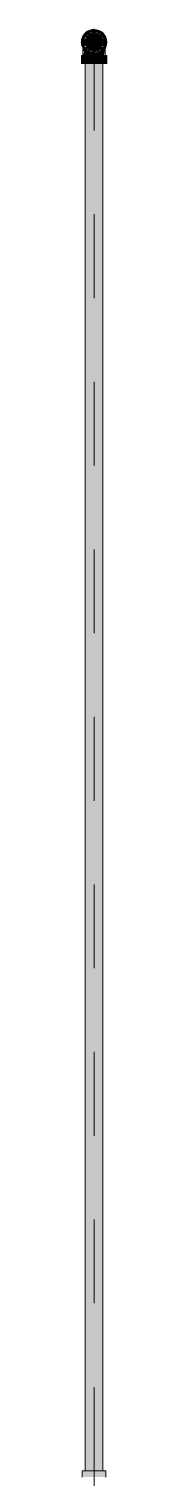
# Model space of a CAD drawing. Header units: millimetres. Extents: x -4000 to 187956, y -58990 to 162485.
# Drawn here: x 74224 to 74275, y 136731 to 139475 of the extents above; entities that cross this region are included whole.
import ezdxf

# ---------------------------------------------------------------- set-up
doc = ezdxf.new("R2010")
doc.units = ezdxf.units.MM
doc.linetypes.add('Dash 1_16_', pattern=[317.5, 158.75, -158.75])
for name, color, linetype, lineweight in [('F-SPRN', 3, 'Continuous', 9), ('P-PIPE', 3, 'Continuous', 9), ('P-PIPE-CNTR', 3, 'Continuous', 9)]:
    doc.layers.add(name, color=color, linetype=linetype, lineweight=lineweight)

# ---------------------------------------------------------------- blocks, each defined once
blk = doc.blocks.new('Sprinkler_Up - DN20-V113-FFS - TANG 1')
at = {"layer": 'F-SPRN', "transparency": 33554534}
for points in [[(22.2, 0), (18, 13.1), (6.9, 21.2), (-6.9, 21.2), (-18, 13.1), (-22.2, 0), (-3.9, 0.7), (-1.7, 2.9), (-1.2, 3.5), (-0.6, 4), (0.6, 4), (1.2, 3.5), (1.7, 2.9), (4.6, 0), (13.5, 0)], [(-6.9, -21.2), (6.9, -21.2), (18, -13.1), (22.2, 0), (3.9, -0.7), (1.7, -2.9), (1.2, -3.5), (0.6, -4), (-0.6, -4), (-1.2, -3.5), (-1.7, -2.9), (-4.6, 0), (-22.2, 0), (-18, -13.1), (-12.4, -17.1)], [(0, -16.7), (4.3, -16.1), (11.8, -11.8), (16.1, -4.3), (16.1, 4.3), (11.8, 11.8), (8.3, 14.4), (-0.2, 16.6), (-4.3, 16.1), (-11.8, 11.8), (-16.1, 4.3), (-16.1, -4.3), (-11.8, -11.8), (-8.3, -14.4), (-0.2, -16.6)], [(0, -15.6), (7.8, -13.5), (13.5, -7.8), (15.1, -4), (15.1, 4), (13.5, 7.8), (7.8, 13.5), (-0.2, 15.5), (-7.8, 13.5), (-11, 11), (-15.1, 4), (-15.1, -4), (-11, -11), (-7.8, -13.5), (-0.2, -15.5)], [(-10.9, -5.5), (-10.9, 5.4), (-14.5, 5.4), (-14.5, -5.5)], [(-7.7, -5.5), (-7.7, 5.4), (-10.9, 5.4), (-10.9, -5.5)], [(-7.7, -5.5), (0, -5.5), (-0.2, 5.4), (-7.7, 5.4)], [(0, 0), (5.7, 0), (2.9, 4.9), (-2.9, 4.9), (-5.7, 0), (-0.2, 0)], [(-2.9, -4.9), (2.9, -4.9), (5.7, 0), (-5.7, 0)], [(-4.6, 0), (4.6, 0), (-0.2, 4.4)], [(0, -4.6), (4.6, 0), (-4.6, 0), (-0.2, -4.4)], [(0, -2.6), (1.3, 0), (-1.8, 0), (-0.2, -2.2)], [(1.8, 0), (-0.2, 2.1), (-0.2, 0)], [(7.7, -5.5), (7.7, 5.4), (0, 5.4), (0, -5.5)], [(10.9, -5.5), (10.9, 5.4), (7.7, 5.4), (7.7, -5.5)], [(14.5, -5.5), (14.5, 5.4), (10.9, 5.4), (10.9, -5.5)]]:
    blk.add_hatch(color=1, dxfattribs=at).paths.add_polyline_path(points)
at = {"layer": 'F-SPRN', "color": 1}
for p, q in [((-11.5, 5.4), (-14.5, 5.4)), ((-14.5, 5.4), (-11.3, 5.4)), ((-14.5, 5.4), (-14.5, 3.7)), ((-14.5, 3.3), (-14.5, 0)), ((-11.5, 5.4), (-11.5, 4)), ((-10.9, 1.9), (-10.9, 3.6)), ((-10.8, 5.4), (-8, 5.4)), ((-8.1, 5.4), (-10.8, 5.4)), ((-8.1, 5.4), (-8.1, 2.8)), ((-8.1, 2.5), (-8.1, 0.7)), ((-7.7, 4.8), (-7.7, 2.7)), ((-7.7, 4.8), (-7.7, 2.7)), ((-7.7, 2.1), (-7.7, 0.5)), ((-7.7, 2.1), (-7.7, 0.5)), ((-6.7, 5.4), (-4.7, 5.4)), ((-5.8, 3.8), (-5.8, 2.2)), ((-2.1, 0), (-2.1, 0)), ((-2.1, 0), (-2.1, -0.1)), ((-0.2, 5.4), (0, 5.4)), ((0, 5.4), (-0.2, 5.4)), ((0, 2.1), (-0.1, 2.1)), ((2.1, 0), (2.1, 0.1)), ((2.1, 0), (2.1, 0)), ((4.7, 5.4), (6.5, 5.4)), ((7.7, 5.4), (10.8, 5.4)), ((7.7, 5.2), (7.7, 2.7)), ((7.7, 5.2), (7.7, 2.7)), ((7.7, 2.3), (7.7, 0.5)), ((7.7, 2.3), (7.7, 0.5)), ((10.8, 5.4), (8.1, 5.4)), ((8.1, 5.4), (8.1, 2.8)), ((8.1, 2.5), (8.1, 0.4)), ((10.9, 5.4), (14.5, 5.4)), ((10.9, 3.6), (10.9, 0.2)), ((14.5, 5.4), (11.5, 5.4)), ((11.5, 5.4), (11.5, 4)), ((11.5, 3), (11.5, 0.2)), ((14.5, 5.4), (14.5, -5.5)), ((-14.5, -1.3), (-14.5, -3.7)), ((-11.1, -5.5), (-14.5, -5.5)), ((-14.5, -5.5), (-11.5, -5.5)), ((-10.9, -2.6), (-10.9, -1.3)), ((-10.8, -5.5), (-8.1, -5.5)), ((-7.8, -5.5), (-10.8, -5.5)), ((-8.1, -4.2), (-8.1, -5.5)), ((-7.7, -2.7), (-7.7, -4)), ((-7.7, -2.7), (-7.7, -4)), ((-7, -5.5), (-5.8, -5.5)), ((-4.8, -5.5), (-7, -5.5)), ((-5.8, -2.3), (-5.8, -3.8)), ((-0.2, -5.5), (0, -5.5)), ((0, -5.5), (-0.2, -5.5)), ((0, -2.1), (0.1, -2.1)), ((7, -5.5), (4.8, -5.5)), ((5.8, -2.2), (5.8, -3.8)), ((5.8, -5.5), (7, -5.5)), ((7.7, -0.5), (7.7, -2.3)), ((7.7, -0.5), (7.7, -2.3)), ((7.7, -2.7), (7.7, -5.4)), ((7.7, -2.7), (7.7, -5.4)), ((10.8, -5.5), (7.7, -5.5)), ((8.1, -0.4), (8.1, -2.5)), ((8.1, -2.8), (8.1, -5.5)), ((8.1, -5.5), (10.8, -5.5)), ((10.9, -0.2), (10.9, -3.6)), ((14.5, -5.5), (10.9, -5.5)), ((11.5, -0.2), (11.5, -3)), ((11.5, -4), (11.5, -5.5)), ((11.5, -5.5), (14.5, -5.5))]:
    blk.add_line(p, q, dxfattribs=at)
at = {"layer": 'F-SPRN', "color": 1, "flags": 128}
for points in [[(-0.6, 2), (-0.7, 2), (-0.8, 1.9), (-0.9, 1.9), (-0.9, 1.9), (-1, 1.8), (-1.1, 1.8), (-1.2, 1.7), (-1.2, 1.7), (-1.3, 1.6), (-1.4, 1.6), (-1.4, 1.5), (-1.5, 1.5), (-1.5, 1.4), (-1.6, 1.3), (-1.6, 1.3), (-1.7, 1.2), (-1.7, 1.1), (-1.8, 1.1), (-1.8, 1), (-1.9, 0.9), (-1.9, 0.8), (-1.9, 0.8), (-2, 0.7), (-2, 0.6), (-2, 0.5), (-2, 0.5), (-2, 0.4), (-2.1, 0.3), (-2.1, 0.2), (-2.1, 0.1), (-2.1, 0)], [(-0.5, 2), (-0.6, 2), (-0.6, 2)], [(-0.1, 2.1), (-0.1, 2.1), (-0.2, 2.1), (-0.3, 2.1), (-0.4, 2), (-0.5, 2)], [(2.1, 0.1), (2.1, 0.2), (2.1, 0.2), (2.1, 0.3), (2, 0.4), (2, 0.5), (2, 0.6), (2, 0.7), (1.9, 0.7), (1.9, 0.8), (1.9, 0.9), (1.8, 1), (1.8, 1), (1.8, 1.1), (1.7, 1.2), (1.7, 1.2), (1.6, 1.3), (1.6, 1.4), (1.5, 1.4), (1.4, 1.5), (1.4, 1.5), (1.3, 1.6), (1.3, 1.7), (1.2, 1.7), (1.1, 1.7), (1.1, 1.8), (1, 1.8), (0.9, 1.9), (0.8, 1.9), (0.8, 1.9), (0.7, 2), (0.6, 2), (0.5, 2), (0.4, 2), (0.4, 2), (0.3, 2.1), (0.2, 2.1), (0.1, 2.1), (0, 2.1)], [(-2.1, -0.1), (-2.1, -0.2), (-2.1, -0.2), (-2.1, -0.3)], [(-2.1, -0.3), (-2, -0.4), (-2, -0.5), (-2, -0.6), (-2, -0.7), (-1.9, -0.7), (-1.9, -0.8), (-1.9, -0.9), (-1.8, -1), (-1.8, -1), (-1.8, -1.1), (-1.7, -1.2), (-1.7, -1.2), (-1.6, -1.3), (-1.6, -1.4), (-1.5, -1.4), (-1.4, -1.5), (-1.4, -1.5), (-1.3, -1.6), (-1.3, -1.7), (-1.2, -1.7), (-1.1, -1.7), (-1.1, -1.8), (-1, -1.8), (-0.9, -1.9), (-0.8, -1.9), (-0.8, -1.9), (-0.7, -2), (-0.6, -2), (-0.5, -2), (-0.4, -2), (-0.4, -2), (-0.3, -2.1), (-0.2, -2.1), (-0.1, -2.1), (0, -2.1)], [(0.1, -2.1), (0.1, -2.1), (0.2, -2.1), (0.3, -2.1), (0.4, -2), (0.5, -2), (0.6, -2), (0.6, -2), (0.7, -2), (0.8, -1.9), (0.9, -1.9), (0.9, -1.9), (1, -1.8), (1.1, -1.8), (1.2, -1.7), (1.2, -1.7), (1.3, -1.6), (1.4, -1.6), (1.4, -1.5), (1.5, -1.5), (1.5, -1.4), (1.6, -1.3), (1.6, -1.3), (1.7, -1.2), (1.7, -1.1), (1.8, -1.1), (1.8, -1), (1.9, -0.9), (1.9, -0.8), (1.9, -0.8), (2, -0.7), (2, -0.6), (2, -0.5), (2, -0.5), (2, -0.4), (2.1, -0.3), (2.1, -0.2), (2.1, -0.1), (2.1, 0)]]:
    blk.add_lwpolyline(points, dxfattribs=at)
at = {"layer": 'F-SPRN', "color": 1}
for radius, start, end in [(22.2, 360, 180), (21.9, 165.6773, 179.2615), (21.9, 144.7698, 164.8151), (21.9, 126.6942, 143.2701), (16.7, 167.6802, 180), (16.7, 167.6802, 180), (16.7, 155.3879, 164.9693), (16.7, 155.3879, 164.9693), (15.6, 166.4265, 180), (15.6, 166.4265, 180), (15.6, 150.9409, 165), (15.6, 159.6139, 165), (16.7, 136.7213, 149.931), (16.7, 136.7213, 149.931), (15.6, 150.9409, 156.3845), (15.6, 138.4214, 150), (15.6, 138.4214, 150), (21.9, 108.2621, 125.7507), (16.7, 121.4181, 130.5751), (16.7, 121.4181, 130.5751), (15.6, 120.5262, 133.2078), (15.6, 120.5262, 133.2078), (16.7, 106.5995, 120), (16.7, 106.5995, 120), (15.6, 114.4363, 119.9813), (15.6, 114.4363, 119.9813), (21.9, 99.348, 107.901), (4.63, 155.7832, 180), (4.63, 155.7832, 180), (16.7, 96.4143, 105), (16.7, 96.4143, 105), (4.63, 109.0192, 138.2703), (4.63, 109.0192, 138.2703), (21.9, 90.5852, 98.8503), (15.6, 95.5762, 100.6843), (15.6, 95.5762, 100.6843), (2.56, 109.0192, 168.8278), (2.56, 109.0192, 168.8278), (2.04, 109.0192, 180), (4.63, 17.9592, 94.2812), (4.63, 17.9592, 94.2812), (3.81, 57.0577, 95.1978), (2.56, 14.5599, 97.742), (2.56, 90, 97.742), (2.04, 10.4703, 99.6912), (16.7, 90, 90.7651), (16.7, 90, 90.7651), (15.6, 90, 90.8173), (15.6, 90, 90.8173), (16.7, 83.0684, 90), (16.7, 83.0684, 90), (2.56, 14.5599, 90), (21.9, 72.5583, 89.4624), (15.6, 75.573, 80.5892), (15.6, 75.573, 80.5892), (3.81, 16.1605, 43.8358), (15.6, 67.5614, 74.5481), (15.6, 67.5614, 74.5481), (16.7, 60, 75), (16.7, 60, 75), (15.6, 60.0187, 65.5637), (15.6, 60.0187, 65.5637), (21.9, 54.2493, 71.7379), (15.6, 46.7922, 60), (15.6, 46.7922, 60), (16.7, 49.4249, 58.5819), (16.7, 49.4249, 58.5819), (15.6, 30, 41.5786), (15.6, 30, 41.5786), (16.7, 30, 43.2787), (16.7, 30, 43.2787), (21.9, 36.7299, 53.3058), (15.6, 23.6155, 29.5646), (15.6, 15, 29.5646), (15.6, 15, 20.3861), (16.7, 15, 24.6121), (16.7, 15, 24.6121), (15.6, 360, 13.6618), (15.6, 0, 13.6618), (16.7, 360, 12.3198), (16.7, 0, 12.3198), (21.9, 15.1849, 35.2302), (21.9, 0.7385, 14.3227), (22.2, 180, 360), (21.9, 180.7385, 194.3227), (21.9, 195.1849, 215.2302), (21.9, 216.7299, 233.3058), (16.7, 180, 192.3198), (16.7, 180, 192.3198), (16.7, 195.0307, 204.6121), (16.7, 195.0307, 204.6121), (15.6, 181.9082, 193.6618), (15.6, 181.9082, 193.6618), (15.6, 197.3339, 209.5646), (15.6, 197.3339, 209.5646), (16.7, 210.069, 223.2787), (16.7, 210.069, 223.2787), (15.6, 212.5472, 221.5786), (15.6, 212.5472, 221.5786), (21.9, 234.2493, 251.7379), (16.7, 229.4249, 238.5819), (16.7, 229.4249, 238.5819), (15.6, 233.795, 240), (15.6, 233.795, 240), (16.7, 240, 255), (16.7, 240, 255), (15.6, 240.0187, 254.5481), (15.6, 240.0187, 254.5481), (21.9, 252.5583, 269.4148), (4.63, 197.9592, 0), (4.63, 197.9592, 360), (15.6, 255, 267.64), (15.6, 255, 267.64), (3.81, 196.1605, 360), (2.56, 191.1677, 0), (2.56, 191.1677, 262.258), (2.04, 190.4703, 0), (16.7, 263.0684, 270), (16.7, 263.0684, 269.2349), (2.56, 262.258, 270), (15.6, 269.1827, 270), (15.6, 269.1827, 270), (16.7, 269.2349, 270), (2.56, 270, 360), (21.9, 270.145, 278.8503), (15.6, 275.5762, 280.6843), (15.6, 275.5762, 280.6843), (16.7, 276.4143, 285), (16.7, 276.4143, 285), (21.9, 279.348, 287.901), (16.7, 286.5995, 300), (16.7, 286.5995, 300), (15.6, 294.4363, 299.9813), (15.6, 294.4363, 299.9813), (21.9, 288.2621, 305.7507), (15.6, 300, 313.2078), (15.6, 300, 313.2078), (16.7, 301.4181, 310.5751), (16.7, 301.4181, 310.5751), (15.6, 318.4214, 330), (15.6, 318.4214, 330), (16.7, 316.7213, 330), (16.7, 316.7213, 330), (21.9, 306.6942, 323.2701), (15.6, 330.4354, 345), (15.6, 330.4354, 336.3845), (15.6, 339.6139, 345), (15.6, 346.3382, 360), (15.6, 346.3382, 360), (16.7, 335.3879, 345), (16.7, 335.3879, 345), (16.7, 347.6802, 360), (16.7, 347.6802, 360), (21.9, 324.7698, 344.8151), (21.9, 345.6773, 359.2615)]:
    blk.add_arc((0, 0), radius, start, end, dxfattribs=at)
blk = doc.blocks.new('Steel_Elbow_Threaded_HoaPhat - Standard-V114-FFS - TANG 1')
at = {"layer": 'P-PIPE', "lineweight": 13, "transparency": 33554534}
for points in [[(74250, 139426), (74256.2, 139426.8), (74262.1, 139429.2), (74267.1, 139433), (74270.9, 139438), (74273.3, 139443.8), (74274.1, 139450.1), (74273.3, 139456.3), (74270.9, 139462.1), (74267.1, 139467.1), (74262.1, 139471), (74256.2, 139473.4), (74249.8, 139474.2), (74243.8, 139473.4), (74237.9, 139471), (74233, 139467.1), (74229.1, 139462.1), (74226.7, 139456.3), (74225.9, 139450.1), (74226.7, 139443.8), (74229.1, 139438), (74233, 139433), (74237.9, 139429.2), (74243.8, 139426.8), (74249.8, 139426)], [(74229.1, 139409.5), (74250, 139409.5), (74249.8, 139424.7), (74225.9, 139424.7), (74226.7, 139409.5)], [(74274.1, 139409.5), (74273.3, 139424.7), (74250, 139424.7), (74250, 139409.5), (74273.3, 139409.5)]]:
    blk.add_hatch(color=1, dxfattribs=at).paths.add_polyline_path(points)
h = blk.add_hatch(color=1, dxfattribs=at)
h.paths.add_polyline_path([(74233.1, 139434.9), (74230.5, 139439.5), (74231.4, 139435.6)])
h.paths.add_polyline_path([(74239.6, 139424.7), (74250, 139424.7), (74249.8, 139429), (74242.8, 139430.2), (74244.1, 139428.3), (74236.6, 139433), (74232.6, 139437.1), (74233.8, 139431.9), (74231.4, 139435.6), (74229.1, 139441.6), (74229.4, 139433), (74230.5, 139433.3), (74230.6, 139429.2), (74229.3, 139428.9), (74230.4, 139424.7), (74236.4, 139424.7)])
h = blk.add_hatch(color=1, dxfattribs=at)
h.paths.add_polyline_path([(74257.2, 139430.2), (74259.7, 139430.2), (74255.9, 139428.3)])
h.paths.add_polyline_path([(74268.3, 139424.7), (74269.7, 139428.5), (74269.9, 139435.9), (74270.2, 139440), (74268.8, 139439.5), (74262.8, 139432.6), (74257.2, 139430.2), (74250, 139428.9), (74250, 139424.7), (74266, 139424.7)])
h.paths.add_polyline_path([(74265.7, 139433.4), (74266.1, 139435.6), (74268.2, 139436.4)])
at = {"layer": 'P-PIPE', "color": 20, "lineweight": 13}
for p, q in [((74234.7, 139464.7), (74235.3, 139465.3)), ((74236.5, 139466.4), (74237.2, 139466.9)), ((74237.2, 139466.9), (74237.9, 139467.4)), ((74239.3, 139468.3), (74240, 139468.7)), ((74241.6, 139469.5), (74242.3, 139469.8)), ((74242.3, 139469.8), (74243.1, 139470.1)), ((74249.8, 139471.2), (74250, 139471.2)), ((74252.5, 139471.1), (74253.4, 139471)), ((74261.2, 139468), (74261.9, 139467.5)), ((74264.6, 139465.4), (74265.2, 139464.8)), ((74228.9, 139450.1), (74228.9, 139450.1)), ((74228.9, 139442.9), (74228.9, 139443.6)), ((74228.9, 139442.2), (74228.9, 139442.9)), ((74228.9, 139439), (74228.9, 139439.8)), ((74228.9, 139438.2), (74228.9, 139439)), ((74229, 139452.6), (74229.1, 139453.5)), ((74229.5, 139455.1), (74229.7, 139455.9)), ((74233, 139462.7), (74233.6, 139463.4)), ((74266.3, 139463.6), (74266.8, 139462.9)), ((74266.8, 139462.9), (74267.3, 139462.2)), ((74267.3, 139462.2), (74267.8, 139461.5)), ((74267.8, 139461.5), (74268.2, 139460.8)), ((74268.2, 139460.8), (74268.7, 139460.1)), ((74268.7, 139460.1), (74269, 139459.3)), ((74269, 139459.3), (74269.4, 139458.5)), ((74270.3, 139456.2), (74270.5, 139455.3)), ((74270.8, 139453.7), (74271, 139452.8)), ((74271.1, 139451.2), (74271.2, 139450.3)), ((74271.2, 139450.3), (74271.2, 139450.1)), ((74271.2, 139450.1), (74271.2, 139450.1)), ((74271.2, 139445.1), (74271.2, 139444.4)), ((74271.2, 139444.4), (74271.2, 139443.8)), ((74271.2, 139443.8), (74271.2, 139443.1)), ((74271.2, 139439.2), (74271.2, 139438.4)), ((74225.9, 139424.7), (74225.9, 139409.5)), ((74230.3, 139424.7), (74225.9, 139424.7)), ((74250, 139424.7), (74225.9, 139424.7)), ((74228.9, 139424.7), (74242.8, 139424.7)), ((74230.1, 139424.7), (74231.7, 139424.7)), ((74233, 139424.7), (74230.3, 139424.7)), ((74231.7, 139424.7), (74232.8, 139424.7)), ((74233.8, 139424.7), (74236.4, 139424.7)), ((74242.7, 139424.7), (74234, 139424.7)), ((74236.4, 139424.7), (74242.8, 139424.7)), ((74243.7, 139424.7), (74249.8, 139424.7)), ((74243.7, 139424.7), (74250, 139424.7)), ((74249.8, 139424.7), (74243.8, 139424.7)), ((74250, 139424.7), (74249.8, 139424.7)), ((74249.8, 139424.7), (74250, 139424.7)), ((74256.2, 139424.7), (74250, 139424.7)), ((74274.1, 139424.7), (74250, 139424.7)), ((74250, 139424.7), (74256.3, 139424.7)), ((74250, 139424.7), (74256.3, 139424.7)), ((74257.2, 139424.7), (74263.6, 139424.7)), ((74257.2, 139424.7), (74271.2, 139424.7)), ((74266, 139424.7), (74257.3, 139424.7)), ((74263.6, 139424.7), (74266.2, 139424.7)), ((74268.5, 139424.7), (74267.1, 139424.7)), ((74267.2, 139424.7), (74268.3, 139424.7)), ((74274.1, 139424.7), (74268.5, 139424.7)), ((74274.1, 139409.5), (74274.1, 139424.7)), ((74225.9, 139409.5), (74233, 139409.5)), ((74225.9, 139409.5), (74250, 139409.5)), ((74233.8, 139409.5), (74237.9, 139409.5)), ((74238.2, 139409.5), (74250, 139409.5)), ((74250, 139409.5), (74261.8, 139409.5)), ((74250, 139409.5), (74274.1, 139409.5)), ((74262.1, 139409.5), (74266.2, 139409.5)), ((74267.1, 139409.5), (74273.3, 139409.5)), ((74273.3, 139409.5), (74274.1, 139409.5))]:
    blk.add_line(p, q, dxfattribs=at)
at = {"layer": 'P-PIPE', "color": 20, "lineweight": 13, "flags": 128}
for points in [[(74235.3, 139465.3), (74235.9, 139465.8), (74236.5, 139466.4)], [(74237.9, 139467.4), (74238.6, 139467.9), (74239.3, 139468.3)], [(74240, 139468.7), (74240.8, 139469.1), (74241.6, 139469.5)], [(74243.1, 139470.1), (74243.9, 139470.3), (74244.8, 139470.6)], [(74244.8, 139470.6), (74245.6, 139470.8), (74246.4, 139470.9)], [(74246.4, 139470.9), (74247.2, 139471.1), (74248.1, 139471.1)], [(74248.1, 139471.1), (74248.9, 139471.2), (74249.8, 139471.2), (74249.8, 139471.2)], [(74250, 139471.2), (74250.8, 139471.2), (74251.7, 139471.2), (74252.5, 139471.1)], [(74253.4, 139471), (74254.2, 139470.8), (74255, 139470.6)], [(74255, 139470.6), (74255.8, 139470.4), (74256.7, 139470.2)], [(74256.7, 139470.2), (74257.5, 139469.9), (74258.2, 139469.6), (74259, 139469.2), (74259.8, 139468.8)], [(74259.8, 139468.8), (74260.5, 139468.4), (74261.2, 139468)], [(74261.9, 139467.5), (74262.6, 139467.1), (74263.3, 139466.5)], [(74263.3, 139466.5), (74263.9, 139466), (74264.6, 139465.4)], [(74265.2, 139464.8), (74265.8, 139464.2), (74266.3, 139463.6)], [(74228.9, 139450.1), (74228.9, 139450.9), (74228.9, 139451.8), (74229, 139452.6)], [(74228.9, 139449.7), (74228.9, 139449.9), (74228.9, 139450), (74228.9, 139450.1)], [(74228.9, 139449.3), (74228.9, 139449.5), (74228.9, 139449.7)], [(74228.9, 139448.4), (74228.9, 139448.7), (74228.9, 139449), (74228.9, 139449.3)], [(74228.9, 139447.5), (74228.9, 139448), (74228.9, 139448.4)], [(74228.9, 139446.1), (74228.9, 139446.6), (74228.9, 139447.1), (74228.9, 139447.5)], [(74228.9, 139444.9), (74228.9, 139445.5), (74228.9, 139446.1)], [(74228.9, 139443.6), (74228.9, 139444.3), (74228.9, 139444.9)], [(74228.9, 139439.8), (74228.9, 139440.6), (74228.9, 139441.4), (74228.9, 139442.2)], [(74228.9, 139424.7), (74228.9, 139425.7), (74228.9, 139426.7), (74228.9, 139427.7), (74228.9, 139428.7), (74228.9, 139429.7), (74228.9, 139430.7), (74228.9, 139431.7), (74228.9, 139432.7), (74228.9, 139433.6), (74228.9, 139434.6), (74228.9, 139435.5), (74228.9, 139436.4), (74228.9, 139437.3), (74228.9, 139438.2)], [(74229.1, 139453.5), (74229.3, 139454.3), (74229.5, 139455.1)], [(74229.7, 139455.9), (74229.9, 139456.7), (74230.2, 139457.5), (74230.5, 139458.3), (74230.9, 139459.1), (74231.2, 139459.9)], [(74231.2, 139459.9), (74231.6, 139460.6), (74232.1, 139461.3)], [(74232.1, 139461.3), (74232.5, 139462), (74233, 139462.7)], [(74233.6, 139463.4), (74234.1, 139464), (74234.7, 139464.7)], [(74269.4, 139458.5), (74269.7, 139457.8), (74270, 139457), (74270.3, 139456.2)], [(74270.5, 139455.3), (74270.7, 139454.5), (74270.8, 139453.7)], [(74271, 139452.8), (74271.1, 139452), (74271.1, 139451.2)], [(74271.2, 139450.1), (74271.2, 139450), (74271.2, 139449.9), (74271.2, 139449.8), (74271.2, 139449.6)], [(74271.2, 139449.6), (74271.2, 139449.4), (74271.2, 139449.1)], [(74271.2, 139449.1), (74271.2, 139448.8), (74271.2, 139448.5), (74271.2, 139448.1)], [(74271.2, 139448.1), (74271.2, 139447.7), (74271.2, 139447.2)], [(74271.2, 139447.2), (74271.2, 139446.7), (74271.2, 139446.2)], [(74271.2, 139446.2), (74271.2, 139445.6), (74271.2, 139445.1)], [(74271.2, 139443.1), (74271.2, 139442.4), (74271.2, 139441.6), (74271.2, 139440.9), (74271.2, 139440.1), (74271.2, 139439.2)], [(74271.2, 139438.4), (74271.2, 139437.5), (74271.2, 139436.6), (74271.2, 139435.7), (74271.2, 139434.8), (74271.2, 139433.9), (74271.2, 139432.9), (74271.2, 139432), (74271.2, 139431), (74271.2, 139430), (74271.2, 139429), (74271.2, 139428), (74271.2, 139427), (74271.2, 139426), (74271.2, 139424.9), (74271.2, 139424.7)]]:
    blk.add_lwpolyline(points, dxfattribs=at)
at = {"layer": 'P-PIPE', "color": 20, "lineweight": 13}
for radius, start, end in [(24.1, 90, 270), (24.1, 90.5289, 165), (21.1, 130, 141.5729), (21.1, 112.9314, 123.6981), (21.1, 99.9303, 104.963), (21.1, 91.1041, 98.9613), (24.1, 90, 90.5289), (21.1, 90, 90.6085), (24.1, 270, 90), (24.1, 270, 90), (21.1, 75.037, 90), (21.1, 54.2198, 67.6765), (21.1, 38.4271, 50), (24.1, 165, 225), (21.1, 172.2328, 178.0289), (21.1, 181.9562, 187.2796), (21.1, 165.7343, 170), (21.1, 154.6252, 164.9545), (21.1, 195.0335, 203.6422), (21.1, 205.3678, 209.9924), (21.1, 150.0026, 154.1966), (21.1, 213.7408, 218.4146), (21.1, 321.5854, 326.2592), (21.1, 25.3748, 29.9974), (21.1, 330.0076, 334.6322), (21.1, 15.0455, 24.7351), (21.1, 336.3578, 344.9665), (21.1, 10, 14.2657), (21.1, 345.7465, 350), (21.1, 1.9711, 7.7672), (21.1, 352.7204, 358.0438), (24.1, 225, 270), (21.1, 218.9512, 230), (21.1, 234.1976, 239.9895), (21.1, 240.7988, 247.0623), (21.1, 255.0343, 269.3914), (21.1, 269.3914, 270), (21.1, 270, 275.2662), (21.1, 279.9464, 284.9657), (21.1, 292.3295, 305.8024), (21.1, 310, 321.0488)]:
    blk.add_arc((74250, 139450.1), radius, start, end, dxfattribs=at)
blk = doc.blocks.new('Steel_Transition_Threaded_HoaPhat - Standard-V115-FFS - TANG 1')
at = {"layer": 'P-PIPE', "lineweight": 13, "transparency": 33554534}
h = blk.add_hatch(color=1, dxfattribs=at)
h.paths.add_polyline_path([(74250, 139427.6), (74255.8, 139428.4), (74261.3, 139430.6), (74265.9, 139434.2), (74269.5, 139438.8), (74271.7, 139444.3), (74272.5, 139450.1), (74271.7, 139455.9), (74269.5, 139461.3), (74265.9, 139466), (74261.3, 139469.6), (74255.8, 139471.8), (74249.8, 139472.6), (74244.2, 139471.8), (74238.8, 139469.6), (74234.1, 139466), (74230.5, 139461.3), (74228.3, 139455.9), (74227.5, 139450.1), (74228.3, 139444.3), (74230.5, 139438.8), (74234.1, 139434.2), (74238.8, 139430.6), (74244.2, 139428.4), (74249.8, 139427.6)])
h.paths.add_polyline_path([(74250, 139430), (74244.8, 139430.7), (74240, 139432.7), (74235.8, 139435.9), (74232.6, 139440), (74230.6, 139444.9), (74229.9, 139450.1), (74230.6, 139455.3), (74232.6, 139460.1), (74235.8, 139464.3), (74240, 139467.5), (74244.8, 139469.5), (74250, 139470.2), (74255.2, 139469.5), (74260.1, 139467.5), (74264.2, 139464.3), (74267.4, 139460.1), (74269.4, 139455.3), (74270.1, 139450.1), (74269.4, 139444.9), (74267.4, 139440), (74264.2, 139435.9), (74260.1, 139432.7), (74255.2, 139430.7)])
for points in [[(74250, 139430), (74249.8, 139433.7), (74241.8, 139435.9), (74235.8, 139441.9), (74233.6, 139450.1), (74235.8, 139458.3), (74241.8, 139464.3), (74250, 139466.5), (74249.8, 139470.2), (74244.8, 139469.5), (74240, 139467.5), (74235.8, 139464.3), (74232.6, 139460.1), (74230.6, 139455.3), (74229.9, 139450.1), (74230.6, 139444.9), (74232.6, 139440), (74235.8, 139435.9), (74240, 139432.7), (74244.8, 139430.7), (74249.8, 139430)], [(74250, 139431.6), (74254.8, 139432.2), (74259.3, 139434.1), (74263.1, 139437), (74266, 139440.8), (74267.9, 139445.3), (74268.5, 139450.1), (74267.9, 139454.9), (74266, 139459.3), (74263.1, 139463.2), (74259.3, 139466.1), (74254.8, 139468), (74249.8, 139468.6), (74245.2, 139468), (74240.8, 139466.1), (74236.9, 139463.2), (74234, 139459.3), (74232.1, 139454.9), (74231.5, 139450.1), (74232.1, 139445.3), (74234, 139440.8), (74236.9, 139437), (74240.8, 139434.1), (74245.2, 139432.2), (74249.8, 139431.6)], [(74250, 139430), (74255.2, 139430.7), (74260.1, 139432.7), (74264.2, 139435.9), (74267.4, 139440), (74269.4, 139444.9), (74270.1, 139450.1), (74269.4, 139455.3), (74267.4, 139460.1), (74264.2, 139464.3), (74260.1, 139467.5), (74255.2, 139469.5), (74250, 139470.2), (74250, 139466.5), (74258.2, 139464.3), (74264.2, 139458.3), (74266.4, 139450.1), (74264.2, 139441.9), (74258.2, 139435.9), (74250, 139433.7)]]:
    blk.add_hatch(color=1, dxfattribs=at).paths.add_polyline_path(points)
at = {"layer": 'P-PIPE', "color": 20, "lineweight": 13}
for radius, start, end in [(22.5, 90, 270), (22.5, 90.5668, 150), (20.1, 128.8856, 148.1553), (18.5, 123.4976, 133.2041), (18.5, 123.4976, 133.2041), (20.1, 109.6859, 125.0043), (18.5, 106.819, 120), (18.5, 106.819, 120), (16.4, 115.1607, 120), (16.4, 107.4657, 111.9681), (20.1, 100.9975, 105), (18.5, 91.4353, 103.2046), (18.5, 91.4353, 103.2046), (16.4, 96.2132, 104.6042), (20.1, 90.6345, 98.5089), (22.5, 90, 90.5668), (20.1, 90, 90.6345), (18.5, 90, 90.6893), (18.5, 90, 90.6893), (16.4, 90, 90.7776), (22.5, 45, 90), (22.5, 270, 90), (18.5, 78.0986, 90), (18.5, 78.0986, 90), (20.1, 75.0607, 87.9279), (18.5, 60, 75), (18.5, 60, 75), (16.4, 66.9681, 72.9388), (20.1, 54.9957, 75), (18.5, 46.7959, 56.5024), (18.5, 46.7959, 56.5024), (20.1, 31.8447, 51.1144), (22.5, 15, 45), (22.5, 150, 195), (22.5, 195, 269.4332), (20.1, 166.0499, 193.9501), (20.1, 150, 162.7449), (20.1, 197.2551, 210), (18.5, 166.5939, 193.4061), (18.5, 166.5939, 180), (18.5, 180, 193.4061), (18.5, 157.6232, 165), (18.5, 157.6232, 165), (18.5, 195, 202.3768), (18.5, 195, 202.3768), (20.1, 211.8447, 231.1144), (16.4, 168.5467, 178.9063), (16.4, 184.8393, 191.4533), (18.5, 136.4297, 150), (18.5, 136.4297, 150), (18.5, 210, 223.5703), (18.5, 210, 223.5703), (16.4, 158.0319, 163.506), (16.4, 143.5463, 150), (16.4, 210.6635, 216.4537), (16.4, 230.4733, 236.6389), (16.4, 121.0738, 128.0319), (16.4, 50.4733, 56.6389), (20.1, 308.8856, 328.1553), (16.4, 30, 38.0319), (18.5, 30, 43.5703), (18.5, 30, 43.5703), (18.5, 316.4297, 330), (18.5, 316.4297, 330), (16.4, 338.0319, 342.8691), (22.5, 315, 15), (16.4, 353.5463, 8.0319), (18.5, 15, 22.3768), (18.5, 15, 22.3768), (18.5, 337.6232, 345), (18.5, 337.6232, 345), (20.1, 17.2551, 30), (20.1, 330, 342.7449), (18.5, 346.5939, 13.4061), (18.5, 346.5939, 13.4061), (20.1, 346.0499, 13.9501), (18.5, 226.7959, 236.5024), (18.5, 226.7959, 236.5024), (20.1, 234.9957, 255), (18.5, 240, 255), (18.5, 240, 255), (16.4, 240, 246.5955), (16.4, 250.3629, 255), (20.1, 255.0607, 267.9279), (18.5, 258.0986, 270), (18.5, 258.0986, 270), (16.4, 264.1652, 268.506), (16.4, 269.2224, 270), (20.1, 269.3655, 270), (22.5, 269.4332, 270), (22.5, 270, 285), (20.1, 270.5246, 278.5089), (18.5, 271.4353, 283.2046), (18.5, 271.4353, 283.2046), (16.4, 276.2132, 283.9063), (20.1, 280.9975, 285), (16.4, 287.4657, 291.9681), (18.5, 286.819, 300), (18.5, 286.819, 300), (22.5, 285, 300), (16.4, 293.4045, 300), (20.1, 289.6859, 305.0043), (18.5, 303.4976, 313.2041), (18.5, 303.4976, 313.2041), (22.5, 300, 315)]:
    blk.add_arc((74250, 139450.1), radius, start, end, dxfattribs=at)

msp = doc.modelspace()

# ---------------------------------------------------------------- hatches: boundary and pattern name
at = {"layer": 'P-PIPE', "transparency": 33554534}
for points in [[(74241.7, 139435.6), (74242.8, 139437.6), (74241.7, 139441.7), (74242.8, 139445.9), (74245.8, 139449), (74257.2, 139454.3), (74258.4, 139458.4), (74257.2, 139462.6), (74255.9, 139464.3), (74249.8, 139466.8), (74241.7, 139464.6), (74235.5, 139458.4), (74233.3, 139450.1), (74235.5, 139441.7), (74238.2, 139438.3)], [(74250, 139433.4), (74258.4, 139435.6), (74261.8, 139438.3), (74266.1, 139445.8), (74266.1, 139454.4), (74261.8, 139461.9), (74258.4, 139464.6), (74249.8, 139466.8), (74245.7, 139466.2), (74238.2, 139461.9), (74233.9, 139454.4), (74233.9, 139445.8), (74238.2, 139438.3), (74241.7, 139435.6), (74249.8, 139433.4)], [(74245.7, 136742.6), (74250, 136742.6), (74249.8, 139409.5), (74233.3, 139409.5), (74233.9, 136742.6), (74241.7, 136742.6)], [(74250, 136742.6), (74266.7, 136742.6), (74266.1, 139409.5), (74250, 139409.5), (74250, 136828.3)], [(74249.8, 136730.8), (74272.5, 136730.8), (74271.7, 136742.6), (74227.5, 136742.6), (74228.3, 136730.8), (74244.2, 136730.8)]]:
    msp.add_hatch(color=1, dxfattribs=at).paths.add_polyline_path(points)

# ---------------------------------------------------------------- linework, layer by layer
at = {"layer": 'P-PIPE', "color": 20, "lineweight": 13}
for p, q in [((74233.3, 139409.5), (74233.3, 136742.6)), ((74237.9, 139409.5), (74233.3, 139409.5)), ((74261.8, 139409.5), (74238.2, 139409.5)), ((74266.7, 139409.5), (74262.1, 139409.5)), ((74266.7, 136742.6), (74266.7, 139409.5)), ((74227.5, 136742.6), (74227.5, 136730.8)), ((74233.2, 136742.6), (74227.5, 136742.6)), ((74272.5, 136742.6), (74227.5, 136742.6)), ((74233.3, 136742.6), (74233.9, 136742.6)), ((74234, 136742.6), (74238.2, 136742.6)), ((74238.1, 136742.6), (74234.1, 136742.6)), ((74238.7, 136742.6), (74261.3, 136742.6)), ((74249.8, 136742.6), (74238.8, 136742.6)), ((74250, 136742.6), (74249.8, 136742.6)), ((74261.3, 136742.6), (74250, 136742.6)), ((74261.8, 136742.6), (74266, 136742.6)), ((74265.9, 136742.6), (74261.9, 136742.6)), ((74266.1, 136742.6), (74266.7, 136742.6)), ((74272.5, 136742.6), (74266.8, 136742.6)), ((74272.5, 136730.8), (74272.5, 136742.6))]:
    msp.add_line(p, q, dxfattribs=at)
at = {"layer": 'P-PIPE', "color": 1}
for centre, radius, start, end in [((74250, 139458.4), 8.35, 69.0027, 79.2369), ((74250, 139450.1), 16.7, 170.1108, 177.203), ((74250, 139450.1), 16.7, 182.797, 189.8892), ((74250, 139450.1), 16.7, 190.2154, 195.2487), ((74250, 139450.1), 16.7, 157.579, 164.2722), ((74250, 139441.7), 8.35, 172.0327, 181.5407), ((74250, 139441.7), 8.35, 199.9004, 209.0413), ((74250, 139441.7), 8.35, 131.0366, 150), ((74250, 139441.7), 8.35, 115.6806, 125.5287), ((74250, 139441.7), 8.35, 100.6842, 114.0387), ((74250, 139441.7), 8.35, 90, 91.8257), ((74250, 139458.4), 8.35, 270, 280.6842), ((74250, 139458.4), 8.35, 316.3183, 330), ((74250, 139458.4), 8.35, 20.1285, 29.0413), ((74250, 139458.4), 8.35, 8.0385, 17.9918), ((74250, 139458.4), 8.35, 352.2824, 1.6717), ((74250, 139450.1), 16.7, 46.0317, 57.203), ((74250, 139450.1), 16.7, 308.1274, 313.9683), ((74250, 139450.1), 16.7, 39.3092, 45.2846), ((74250, 139450.1), 16.7, 314.7154, 320.6908), ((74250, 139450.1), 16.7, 32.3031, 39.2955), ((74250, 139450.1), 16.7, 23.314, 31.0974), ((74250, 139450.1), 16.7, 328.9026, 336.686), ((74250, 139450.1), 16.7, 16.9375, 22.421), ((74250, 139450.1), 16.7, 337.2636, 343.0625), ((74250, 139450.1), 16.7, 4.3093, 9.8892), ((74250, 139450.1), 16.7, 231.8726, 237.203), ((74250, 139441.7), 8.35, 226.6998, 237.8461), ((74250, 139441.7), 8.35, 249.0027, 259.2369), ((74250, 139450.1), 16.7, 264.6626, 273.5288), ((74250, 139441.7), 8.35, 268.1743, 270)]:
    msp.add_arc(centre, radius, start, end, dxfattribs=at)
at = {"layer": 'P-PIPE-CNTR', "color": 1, "linetype": 'Dash 1_16_'}
for p, q in [((74250, 139472.6), (74250, 139475.1)), ((74250, 139471.2), (74250, 139472.6)), ((74250, 139468.6), (74250, 139470.2)), ((74250, 139463.6), (74250, 139465.2)), ((74225, 139450.1), (74227.5, 139450.1)), ((74227.8, 139450.1), (74231.5, 139450.1)), ((74231.5, 139450.1), (74233.3, 139450.1)), ((74236.9, 139450.1), (74240.4, 139450.1)), ((74240.4, 139450.1), (74242.3, 139450.1)), ((74245.4, 139450.1), (74247.6, 139450.1)), ((74250, 139459.8), (74250, 139462.6)), ((74250, 139455.5), (74250, 139459.1)), ((74250, 139452.6), (74250, 139454.3)), ((74250, 139450.1), (74250, 139452.1)), ((74250, 139448), (74250, 139450.1)), ((74250, 139450.1), (74251.3, 139450.1)), ((74250, 139445.9), (74250, 139447.5)), ((74250, 139441.1), (74250, 139444.6)), ((74250, 139438.1), (74250, 139440.4)), ((74251.8, 139450.1), (74254.6, 139450.1)), ((74255.7, 139450.1), (74263.5, 139450.1)), ((74266.4, 139450.1), (74268.5, 139450.1)), ((74268.5, 139450.1), (74272.2, 139450.1)), ((74272.5, 139450.1), (74275, 139450.1)), ((74250, 139435), (74250, 139436.5)), ((74250, 139432.2), (74250, 139433.4)), ((74250, 139430), (74250, 139431.6)), ((74250, 139427.6), (74250, 139428.9)), ((74250, 139425.1), (74250, 139427.6)), ((74250, 136742.6), (74250, 139409.5)), ((74250, 136742.6), (74250, 139409.5))]:
    msp.add_line(p, q, dxfattribs=at)
at = {"layer": 'P-PIPE-CNTR', "color": 20, "lineweight": 13}
for p, q in [((74250, 139449.5), (74250, 139450.1)), ((74250, 139447.7), (74250, 139449.2)), ((74250, 139441.4), (74250, 139446)), ((74250, 139438.8), (74250, 139440.8)), ((74250, 139435.7), (74250, 139437.2)), ((74250, 139432.9), (74250, 139434.1)), ((74250, 139430.5), (74250, 139432.2)), ((74250, 139428), (74250, 139429.4)), ((74250, 139426.1), (74250, 139427.9)), ((74250, 139424.7), (74250, 139426.1)), ((74250, 139409.5), (74250, 139424.7)), ((74250, 136693.6), (74250, 136742.6))]:
    msp.add_line(p, q, dxfattribs=at)

# ---------------------------------------------------------------- block references
at = {"layer": 'F-SPRN', "color": 1}
msp.add_blockref('Sprinkler_Up - DN20-V113-FFS - TANG 1', (74250, 139450.1), dxfattribs=at)
at = {"layer": 'P-PIPE', "color": 20, "lineweight": 13}
for name in ['Steel_Elbow_Threaded_HoaPhat - Standard-V114-FFS - TANG 1', 'Steel_Transition_Threaded_HoaPhat - Standard-V115-FFS - TANG 1']:
    msp.add_blockref(name, (0, 0), dxfattribs=at)

doc.saveas('drawing.dxf')
